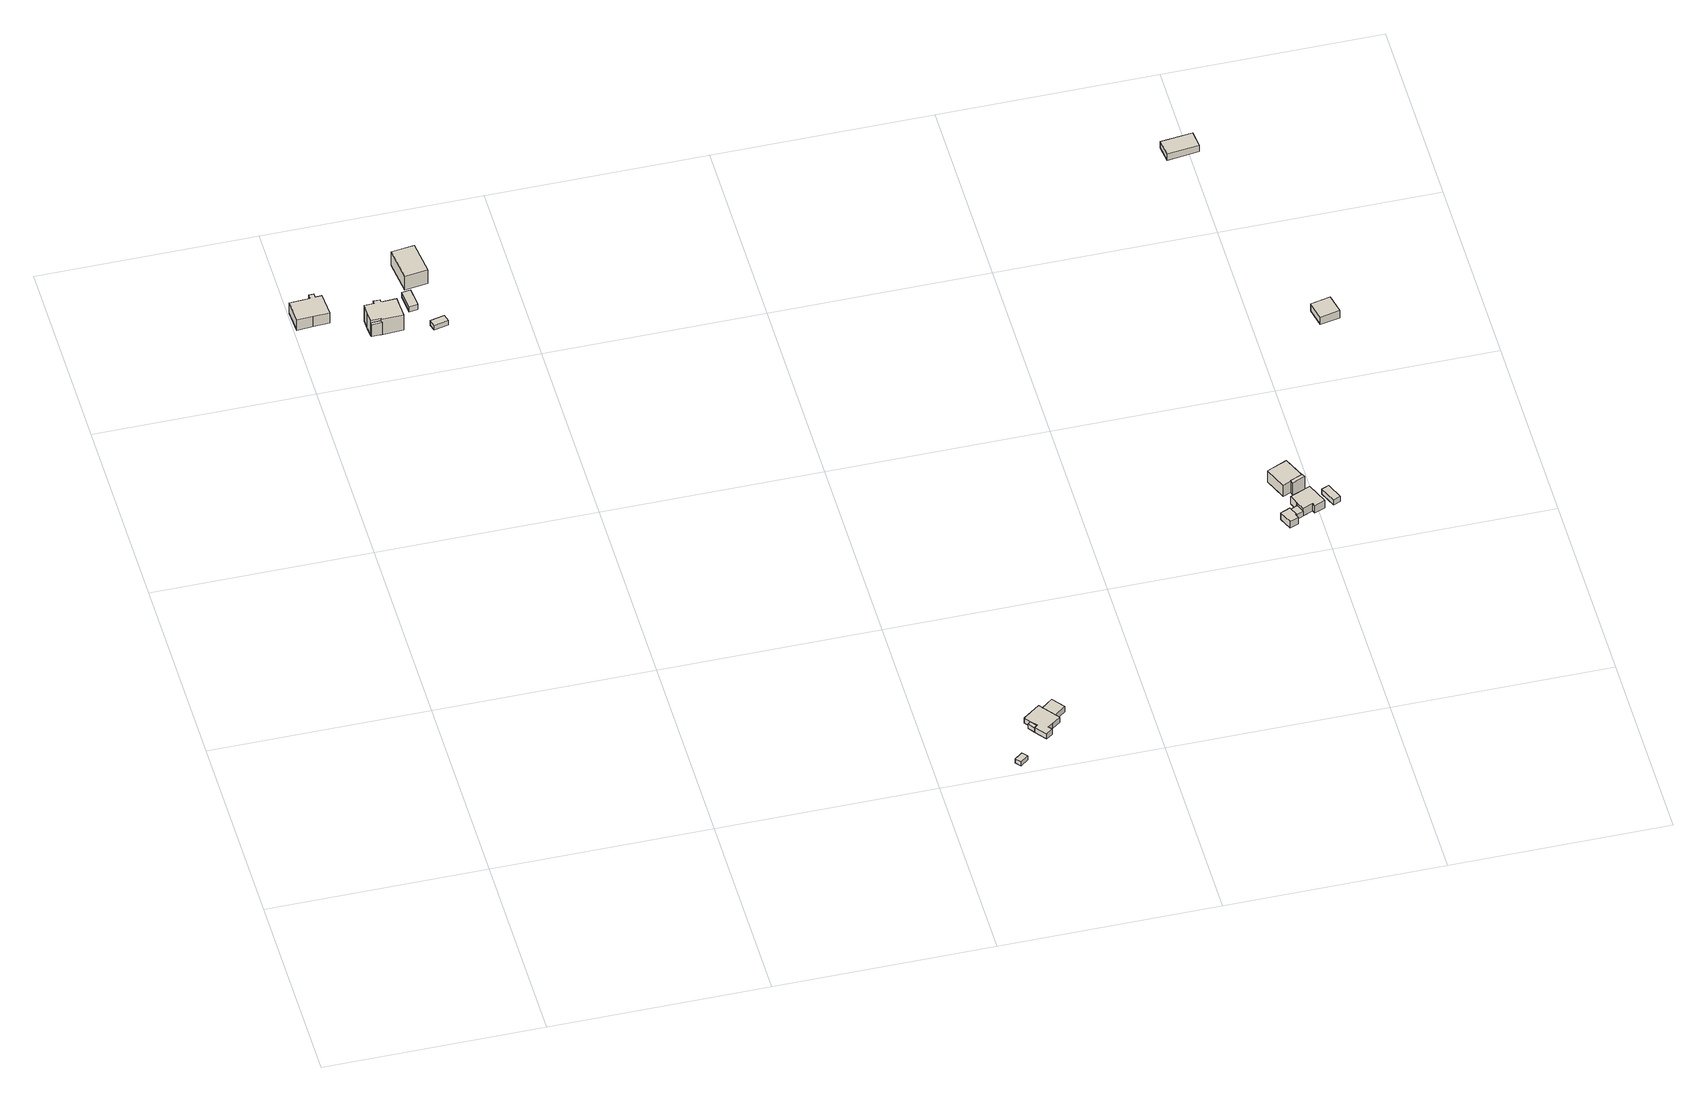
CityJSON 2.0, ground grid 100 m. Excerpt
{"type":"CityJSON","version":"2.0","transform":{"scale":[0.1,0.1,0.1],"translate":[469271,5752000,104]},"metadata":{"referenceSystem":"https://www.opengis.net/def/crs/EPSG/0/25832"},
"CityObjects":{
"building1":{"type":"Building","attributes":{"Gemeindeschluessel":"05711000","BezugspunktDach":"2000","function":"31001_1010","measuredHeight":9},"address":[{"country":"Germany","locality":"Bielefeld","thoroughfareNumber":"297","thoroughfareName":"Verler Straße"}],"geometry":[{"type":"Solid","lod":"1","boundaries":[[[[0,1,2,3,4,5,6,7,8,9]],[[10,11,12,13,14,15,16,17,18,19]],[[10,19,9,8]],[[11,10,8,7]],[[12,11,7,6]],[[13,12,6,5]],[[14,13,5,4]],[[15,14,4,3]],[[16,15,3,2]],[[17,16,2,1]],[[18,17,1,0]],[[19,18,0,9]]]]}]},
"building2":{"type":"Building","attributes":{"Gemeindeschluessel":"05711000","BezugspunktDach":"2000","function":"51009_1610","measuredHeight":7.09},"address":[{"country":"Germany"}],"geometry":[{"type":"Solid","lod":"1","boundaries":[[[[20,21,22,23,24]],[[25,26,27,28,29]],[[25,29,24,23]],[[26,25,23,22]],[[27,26,22,21]],[[28,27,21,20]],[[29,28,20,24]]]]}]},
"building3":{"type":"Building","attributes":{"Gemeindeschluessel":"05711000","BezugspunktDach":"2000","function":"31001_1010","measuredHeight":11.17},"address":[{"country":"Germany","locality":"Bielefeld","thoroughfareNumber":"299","thoroughfareName":"Verler Straße"}],"geometry":[{"type":"Solid","lod":"1","boundaries":[[[[30,31,32,33,34,35,36,37,38,39,40,41]],[[42,43,44,45,46,47,48,49,50,51,52,53]],[[42,53,41,40]],[[43,42,40,39]],[[44,43,39,38]],[[45,44,38,37]],[[46,45,37,36]],[[47,46,36,35]],[[48,47,35,34]],[[49,48,34,33]],[[50,49,33,32]],[[51,50,32,31]],[[52,51,31,30]],[[53,52,30,41]]]]}]},
"building4":{"type":"Building","attributes":{"Gemeindeschluessel":"05711000","BezugspunktDach":"2000","function":"31001_9998","measuredHeight":3.71},"address":[{"country":"Germany","locality":"Bielefeld","thoroughfareNumber":"301","thoroughfareName":"Verler Straße"}],"geometry":[{"type":"Solid","lod":"1","boundaries":[[[[54,55,56,57]],[[58,59,60,61]],[[58,61,57,56]],[[59,58,56,55]],[[60,59,55,54]],[[61,60,54,57]]]]}]},
"building5":{"type":"Building","attributes":{"Gemeindeschluessel":"05711000","BezugspunktDach":"2000","function":"31001_9998","measuredHeight":3.31},"address":[{"country":"Germany","locality":"Bielefeld","thoroughfareNumber":"301","thoroughfareName":"Verler Straße"}],"geometry":[{"type":"Solid","lod":"1","boundaries":[[[[62,63,64,65]],[[66,67,68,69]],[[66,69,65,64]],[[67,66,64,63]],[[68,67,63,62]],[[69,68,62,65]]]]}]},
"building6":{"type":"Building","attributes":{"Gemeindeschluessel":"05711000","BezugspunktDach":"2000","function":"31001_1010","measuredHeight":10.88},"address":[{"country":"Germany","locality":"Bielefeld","thoroughfareNumber":"301","thoroughfareName":"Verler Straße"}],"geometry":[{"type":"Solid","lod":"1","boundaries":[[[[70,71,72,73]],[[74,75,76,77]],[[74,77,73,72]],[[75,74,72,71]],[[76,75,71,70]],[[77,76,70,73]]]]}]},
"building7":{"type":"Building","attributes":{"Gemeindeschluessel":"05754044","BezugspunktDach":"2000","function":"31001_2741","measuredHeight":2.58},"address":[{"country":"Germany"}],"geometry":[{"type":"Solid","lod":"1","boundaries":[[[[78,79,80,81]],[[82,83,84,85]],[[82,85,81,80]],[[83,82,80,79]],[[84,83,79,78]],[[85,84,78,81]]]]}]},
"building8":{"type":"Building","attributes":{"Gemeindeschluessel":"05754044","BezugspunktDach":"2000","function":"51009_1610","measuredHeight":2.64},"address":[{"country":"Germany"}],"geometry":[{"type":"Solid","lod":"1","boundaries":[[[[86,87,88,89]],[[90,91,92,93]],[[90,93,89,88]],[[91,90,88,87]],[[92,91,87,86]],[[93,92,86,89]]]]}]},
"building9":{"type":"Building","attributes":{"Gemeindeschluessel":"05754044","function":"31001_2724"},"address":[{"country":"Germany"}],"children":["building9-1","building9-2"]},
"building9-1":{"type":"BuildingPart","attributes":{"BezugspunktDach":"2000","measuredHeight":3.94},"parents":["building9"],"geometry":[{"type":"Solid","lod":"1","boundaries":[[[[94,95,96,97,98,99,100,101,102,103,104,105,106]],[[107,108,109,110,111,112,113,114,115,116,117,118,119]],[[107,119,106,105]],[[108,107,105,104]],[[109,108,104,103]],[[110,109,103,102]],[[111,110,102,101]],[[112,111,101,100]],[[113,112,100,99]],[[114,113,99,98]],[[115,114,98,97]],[[116,115,97,96]],[[117,116,96,95]],[[118,117,95,94]],[[119,118,94,106]]]]}]},
"building9-2":{"type":"BuildingPart","attributes":{"BezugspunktDach":"2000","measuredHeight":3.79},"parents":["building9"],"geometry":[{"type":"Solid","lod":"1","boundaries":[[[[120,121,122,123,124]],[[115,114,125,126,127]],[[115,127,124,123]],[[114,115,123,122]],[[125,114,122,121]],[[126,125,121,120]],[[127,126,120,124]]]]}]},
"building10":{"type":"Building","attributes":{"Gemeindeschluessel":"05754036","BezugspunktDach":"2000","function":"31001_2721","measuredHeight":4.14,"storeysAboveGround":1},"address":[{"country":"Germany","locality":"Schloß Holte-Stukenbrock","thoroughfareNumber":"42a","thoroughfareName":"Garnheide"}],"geometry":[{"type":"Solid","lod":"1","boundaries":[[[[128,129,130,131,132,133]],[[134,135,136,137,138,139]],[[134,139,133,132]],[[135,134,132,131]],[[136,135,131,130]],[[137,136,130,129]],[[138,137,129,128]],[[139,138,128,133]]]]}]},
"building11":{"type":"Building","attributes":{"Gemeindeschluessel":"05754036","BezugspunktDach":"2000","function":"31001_1010","measuredHeight":9.29,"storeysAboveGround":1},"address":[{"country":"Germany","locality":"Schloß Holte-Stukenbrock","thoroughfareNumber":"42","thoroughfareName":"Garnheide"}],"geometry":[{"type":"Solid","lod":"1","boundaries":[[[[140,141,142,143]],[[144,145,146,147]],[[144,147,143,142]],[[145,144,142,141]],[[146,145,141,140]],[[147,146,140,143]]]]}]},
"building12":{"type":"Building","attributes":{"Gemeindeschluessel":"05754036","function":"31001_1010"},"address":[{"country":"Germany","locality":"Schloß Holte-Stukenbrock","thoroughfareNumber":"42a","thoroughfareName":"Garnheide"}],"children":["building12-1","building12-2"]},
"building12-1":{"type":"BuildingPart","attributes":{"BezugspunktDach":"2000","measuredHeight":7.17,"storeysAboveGround":1},"parents":["building12"],"geometry":[{"type":"Solid","lod":"1","boundaries":[[[[148,149,150,151,152,153,154,155,156]],[[157,158,159,160,161,162,163,164,165]],[[157,165,156,155]],[[158,157,155,154]],[[159,158,154,153]],[[160,159,153,152]],[[161,160,152,151]],[[162,161,151,150]],[[163,162,150,149]],[[164,163,149,148]],[[165,164,148,156]]]]}]},
"building12-2":{"type":"BuildingPart","attributes":{"BezugspunktDach":"2000","measuredHeight":2.9,"storeysAboveGround":1},"address":[{"country":"Germany","locality":"Schloß Holte-Stukenbrock","thoroughfareNumber":"42a","thoroughfareName":"Garnheide"}],"parents":["building12"],"geometry":[{"type":"Solid","lod":"1","boundaries":[[[[166,167,168,169,170]],[[171,172,160,159,173]],[[171,173,170,169]],[[172,171,169,168]],[[160,172,168,167]],[[159,160,167,166]],[[173,159,166,170]]]]}]},
"building13":{"type":"Building","attributes":{"Gemeindeschluessel":"05754036","BezugspunktDach":"2000","function":"51009_1610","measuredHeight":10.52},"address":[{"country":"Germany"}],"geometry":[{"type":"Solid","lod":"1","boundaries":[[[[174,175,176,177]],[[178,179,147,180]],[[178,180,177,176]],[[179,178,176,175]],[[147,179,175,174]],[[180,147,174,177]]]]}]},
"building14":{"type":"Building","attributes":{"Gemeindeschluessel":"05754036","BezugspunktDach":"2000","function":"31001_2463","measuredHeight":3.82,"storeysAboveGround":1},"address":[{"country":"Germany","locality":"Schloß Holte-Stukenbrock","thoroughfareNumber":"42a","thoroughfareName":"Garnheide"}],"geometry":[{"type":"Solid","lod":"1","boundaries":[[[[181,182,183,184]],[[185,186,187,188]],[[185,188,184,183]],[[186,185,183,182]],[[187,186,182,181]],[[188,187,181,184]]]]}]},
"building15":{"type":"Building","attributes":{"Gemeindeschluessel":"05754036","BezugspunktDach":"2000","function":"51009_1611","measuredHeight":3.78},"address":[{"country":"Germany"}],"geometry":[{"type":"Solid","lod":"1","boundaries":[[[[189,190,191,192]],[[193,194,195,196]],[[193,196,192,191]],[[194,193,191,190]],[[195,194,190,189]],[[196,195,189,192]]]]}]},
"building16":{"type":"Building","attributes":{"Gemeindeschluessel":"05754036","BezugspunktDach":"2000","function":"31001_2463","measuredHeight":5.22},"address":[{"country":"Germany","locality":"Schloß Holte-Stukenbrock","thoroughfareNumber":"49","thoroughfareName":"Garnheide"}],"geometry":[{"type":"Solid","lod":"1","boundaries":[[[[197,198,199,200]],[[201,202,203,204]],[[201,204,200,199]],[[202,201,199,198]],[[203,202,198,197]],[[204,203,197,200]]]]}]}
},
"vertices":[
[102,3535,70],[103,3515,70],[82,3513,70],[8,3509,70],[15,3399,70],[89,3404,70],[163,3408,70],[156,3518,70],[126,3516,70],[125,3536,70],[126,3516,8],[156,3518,8],[163,3408,8],[89,3404,8],[15,3399,8],[8,3509,8],[82,3513,8],[103,3515,8],[102,3535,8],[125,3536,8],
[359,3277,94],[359,3283,94],[313,3281,94],[313,3268,94],[360,3270,94],[313,3268,23],[313,3281,23],[359,3283,23],[359,3277,23],[360,3270,23],
[353,3394,107],[354,3380,107],[308,3378,107],[310,3329,107],[313,3281,107],[359,3283,107],[359,3277,107],[458,3281,107],[456,3336,107],[453,3384,107],[383,3381,107],[383,3395,107],[383,3381,14],[453,3384,14],[456,3336,14],[458,3281,14],[359,3277,14],[359,3283,14],[313,3281,14],[310,3329,14],[308,3378,14],[354,3380,14],[353,3394,14],[383,3395,14],
[541,3485,41],[502,3481,41],[511,3387,41],[550,3391,41],[511,3387,11],[502,3481,11],[541,3485,11],[550,3391,11],
[644,3299,41],[578,3283,41],[586,3251,41],[652,3266,41],[586,3251,12],[578,3283,12],[644,3299,12],[652,3266,12],
[612,3696,92],[505,3683,92],[524,3522,92],[631,3535,92],[524,3522,10],[505,3683,10],[612,3696,10],[631,3535,10],
[2379,56,74],[2342,28,74],[2362,2,74],[2399,31,74],[2362,2,50],[2342,28,50],[2379,56,50],[2399,31,50],
[2461,229,76],[2448,220,76],[2470,190,76],[2483,200,76],[2470,190,49],[2448,220,49],[2461,229,49],[2483,200,49],
[2527,176,79],[2550,193,79],[2589,223,79],[2576,240,79],[2533,297,79],[2519,315,79],[2480,286,79],[2441,256,79],[2461,229,79],[2483,200,79],[2470,190,79],[2510,138,79],[2540,160,79],[2510,138,48],[2470,190,48],[2483,200,48],[2461,229,48],[2441,256,48],[2480,286,48],[2519,315,48],[2533,297,48],[2576,240,48],[2589,223,48],[2550,193,48],[2527,176,48],[2540,160,48],
[2604,308,81],[2582,336,81],[2533,297,81],[2576,240,81],[2626,279,81],[2582,336,48],[2604,308,48],[2626,279,48],
[3877,1175,80],[3882,1177,80],[3865,1218,80],[3820,1199,80],[3845,1139,80],[3885,1155,80],[3845,1139,39],[3820,1199,39],[3865,1218,39],[3882,1177,39],[3877,1175,39],[3885,1155,39],
[3915,1476,108],[3821,1436,108],[3865,1333,108],[3959,1373,108],[3865,1333,39],[3821,1436,39],[3915,1476,39],[3959,1373,39],
[3997,1281,83],[3979,1323,83],[3884,1282,83],[3901,1240,83],[3903,1237,83],[3919,1198,83],[3965,1218,83],[3971,1202,83],[4021,1223,83],[3971,1202,39],[3965,1218,39],[3919,1198,39],[3903,1237,39],[3901,1240,39],[3884,1282,39],[3979,1323,39],[3997,1281,39],[4021,1223,39],
[3919,1198,68],[3903,1237,68],[3873,1224,68],[3889,1184,68],[3919,1196,68],[3889,1184,39],[3873,1224,39],[3919,1196,39],
[3959,1373,113],[3901,1349,113],[3907,1333,113],[3966,1357,113],[3907,1333,39],[3901,1349,39],[3966,1357,39],
[4063,1319,72],[4029,1305,72],[4062,1227,72],[4095,1241,72],[4062,1227,41],[4029,1305,41],[4063,1319,41],[4095,1241,41],
[4032,3566,61],[3885,3549,61],[3894,3468,61],[4041,3485,61],[3894,3468,23],[3885,3549,23],[4032,3566,23],[4041,3485,23],
[4353,2433,75],[4262,2413,75],[4282,2321,75],[4373,2341,75],[4282,2321,32],[4262,2413,32],[4353,2433,32],[4373,2341,32]
]}
